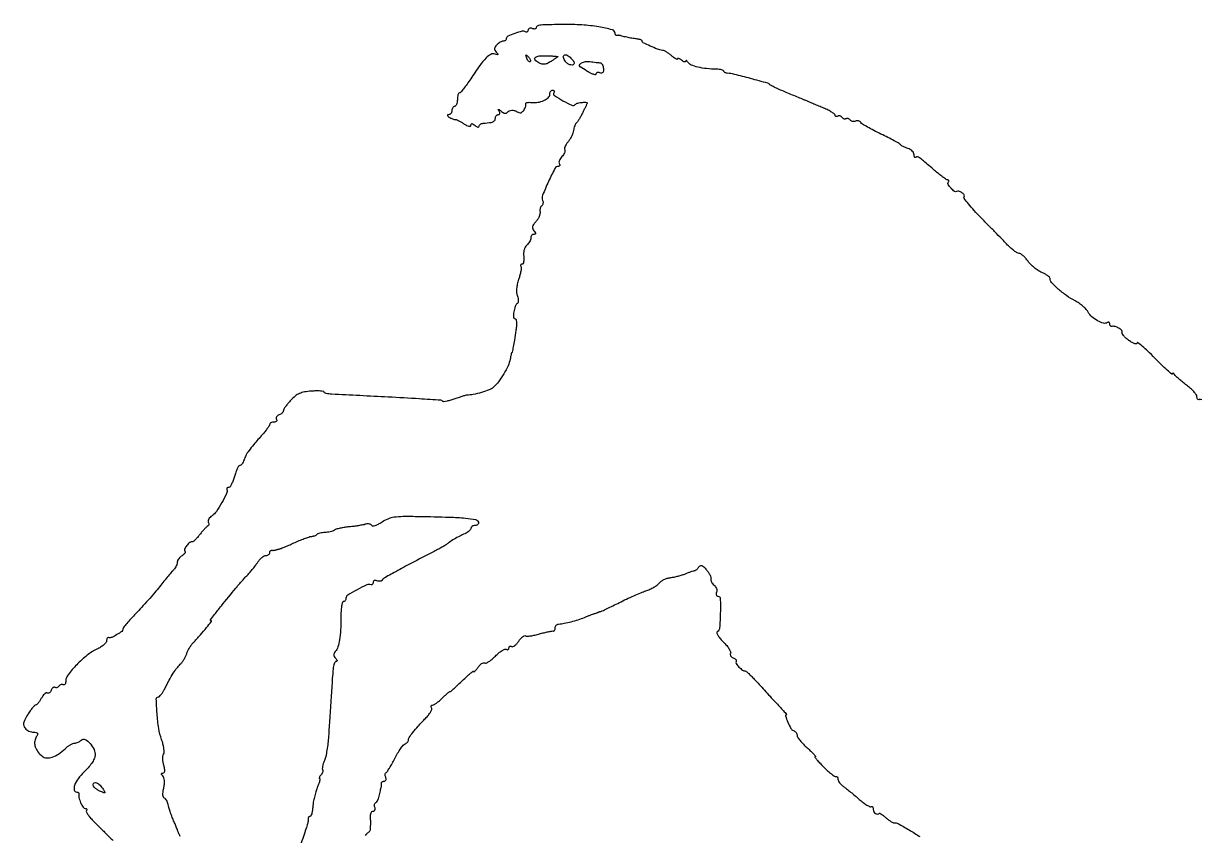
# Model space of a CAD drawing. Extents: x 0 to 866, y 1 to 629.
# Drawn here: x 0.4 to 433.3, y 299.1 to 597.5 of the extents above; entities that cross this region are included whole.
import ezdxf

# ---------------------------------------------------------------- set-up
doc = ezdxf.new("R2010")
doc.units = 0

msp = doc.modelspace()

# ---------------------------------------------------------------- linework, layer by layer
for points in [[(433.802553, 459.134773, 0.208053), (432.831122, 459.25, -0.173387), (432.515324, 459.266174, -0.136503), (432.244142, 459.479198, -0.09891), (432.061319, 459.871163, -0.059884), (432, 460.381311, 0.155867), (431.774603, 461.086786, 0.027682), (430.898438, 462.184011, 0.027603), (429.685792, 463.399114, 0.021791), (428.25, 464.578448, -0.007793), (426.760395, 465.733713, -0.009138), (425.385748, 466.876404, -0.008228), (424.260601, 467.879768, -0.054265), (423.765313, 468.447137, 0.03462), (423.480757, 468.800132, 0.128872), (423.241942, 468.952128, 0.325452), (423.08605, 468.900672, 0.15212), (423.015313, 468.687767, -0.633203), (422.79139, 468.586964, -0.006416), (421.095123, 470.071079, -0.010686), (418.995089, 472.039237, -0.005835), (416.5, 474.537498, 0.008236), (414.005215, 477.011575, 0.015758), (411.909375, 478.899462, 0.014138), (410.301741, 480.182191, 0.618616), (410, 480.031638, -0.373575), (409.755499, 479.750062, -0.11407), (409.146171, 479.802868, -0.054054), (408.186179, 480.233427, -0.022295), (406.988242, 481.008372, -0.0245), (405.870936, 481.889507, -0.038047), (405.00983, 482.763476, -0.043831), (404.476428, 483.519674, -0.276837), (404.482498, 483.971682, 0.347074), (404.403808, 484.65559, 0.06461), (403.333184, 485.48491, 0.057953), (401.920339, 486.106131, 0.127452), (400.75, 486.158759, -0.14594), (400.464575, 486.181996, -0.126958), (400.220312, 486.357722, -0.103054), (400.056138, 486.6661, -0.071077), (400, 487.059017, 0.098096), (399.928723, 487.418823, 0.175476), (399.728262, 487.639005, 0.170045), (399.428006, 487.683759, 0.091421), (399.074936, 487.546313, -0.210921), (397.655205, 487.349389, -0.056431), (395.497342, 488.238071, -0.054611), (393.392288, 489.717256, -0.08968), (392.043445, 491.418823, 0.066738), (391.337298, 492.398234, 0.026556), (390.133861, 493.541451, 0.025707), (388.686812, 494.653514, 0.029386), (387.194539, 495.558366, -0.03302), (384.079985, 497.477967, -0.027163), (381.025069, 499.911552, -0.022914), (378.56224, 502.313121, -0.190291), (378, 503.736943, 0.194825), (377.807895, 504.211248, 0.0392), (377.111128, 504.825795, 0.036071), (376.132712, 505.456119, 0.026881), (374.974054, 506.010747, -0.045704), (373.666796, 506.698052, -0.026843), (372.237098, 507.738408, -0.026682), (370.9083, 508.942212, -0.040668), (369.90596, 510.132068, 0.027), (369.03126, 511.229885, 0.032434), (368.092029, 512.157545, 0.034231), (367.218815, 512.815761, 0.145383), (366.598572, 513, -0.135392), (365.933334, 513.1835, -0.024107), (364.848226, 513.904554, -0.024514), (363.626109, 514.900383, -0.019947), (362.416667, 516.079333, 0.003328), (360.852282, 517.709099, 0.000896), (358.348454, 520.273841, 0.000908), (355.494589, 523.17611, 0.00094), (352.663176, 526.03434, -0.010387), (350.084458, 528.737773, -0.016512), (348.005361, 531.166471, -0.01058), (346.432394, 533.219291, -0.305569), (346.407432, 533.850222, 0.310019), (346.375123, 534.527436, 0.081806), (345.545154, 535.314117, 0.074852), (344.44625, 535.839474, 0.224143), (343.643197, 535.722644, -0.32323), (342.88298, 535.752911, -0.042381), (341.628382, 536.921141, -0.041987), (340.576095, 538.298501, -0.288107), (340.570027, 539.113307, 0.069714), (340.72002, 539.454325, 0.139526), (340.719408, 539.74635, 0.183896), (340.572151, 539.942864, 0.134632), (340.309017, 540.023203, -0.142142), (339.81838, 540.180943, -0.008947), (338.562649, 541.061122, -0.012604), (337.091193, 542.190099, -0.008997), (335.5, 543.523965, 0.001657), (331.451741, 547.019985, 0.026441), (330.01568, 548.125672, 0.105138), (329.210192, 548.460325, 0.247278), (328.606556, 548.273222, -0.221866), (328.378594, 548.190335, -0.237946), (328.178176, 548.314631, -0.101193), (328.041679, 548.692347, -0.036284), (328, 549.265946, 0.123977), (327.832829, 549.929783, 0.070291), (327.339063, 550.601699, 0.063175), (326.610308, 551.179673, 0.060533), (325.75, 551.567394, -0.020528), (324.851983, 551.888644, -0.022728), (324.014062, 552.272979, -0.02286), (323.334884, 552.66294, -0.098525), (323, 552.983364, 0.111982), (322.561508, 553.381114, 0.004537), (320.675498, 554.422762, 0.007747), (318.396468, 555.609371, 0.005392), (315.788929, 556.881085, -0.008253), (313.171671, 558.176129, -0.011274), (310.861212, 559.433957, -0.008241), (308.98692, 560.551274, -0.116314), (308.437779, 561.100676, 0.110678), (308.089917, 561.456537, 0.081908), (307.584218, 561.678047, 0.076692), (307.001272, 561.73437, 0.077565), (306.430874, 561.611848, -0.072875), (305.863413, 561.484407, -0.07497), (305.288975, 561.527132, -0.081775), (304.795855, 561.728154, -0.11727), (304.462927, 562.059986, 0.087354), (304.168017, 562.39096, 0.094409), (303.785229, 562.590453, 0.100139), (303.374889, 562.628541, 0.112095), (303, 562.5, -0.11907), (302.622221, 562.376253, -0.100657), (302.203881, 562.427168, -0.092249), (301.808915, 562.645885, -0.082063), (301.5, 563, 0.088941), (301.185645, 563.350569, 0.094986), (300.775821, 563.560288, 0.099917), (300.334982, 563.597587, 0.110145), (299.930902, 563.457295, -0.070197), (299.57465, 563.30101, -0.14512), (299.273452, 563.305524, -0.189779), (299.074888, 563.46554, -0.130074), (299, 563.748535, 0.23714), (298.784117, 564.17812, 0.021039), (297.751563, 564.880548, 0.023918), (296.37831, 565.644135, 0.016246), (294.75, 566.385312, -0.000628), (292.976181, 567.126758, -0.000584), (291.160938, 567.890691, -0.000582), (289.54869, 568.573625, -0.001977), (288.5, 569.024183, 0.003193), (287.388839, 569.498383, 0.0007), (285.471875, 570.29888, 0.000729), (283.252346, 571.218286, 0.0007), (281, 572.143756, -0.005789), (278.856607, 573.050066, -0.008154), (276.96875, 573.911143, -0.00517), (275.410468, 574.672689, -0.104154), (275, 574.99954, 0.153535), (274.148224, 575.551943, 0.001932), (267.84207, 577.27543, 0.004785), (261.920005, 578.808756, 0.042084), (259.25, 579.238722, -0.049558), (258.771725, 579.323078, -0.066227), (258.367188, 579.496924, -0.082795), (258.093803, 579.728763, -0.177384), (258, 579.984848, 0.299435), (257.832144, 580.240005, 0.040136), (257.192187, 580.456931, 0.035631), (256.303927, 580.614308, 0.022336), (255.25, 580.677046, -0.023864), (251.694895, 580.899567, -0.031724), (248.505739, 581.459015, -0.033797), (246.007444, 582.244572, -0.159694), (244.863454, 583.186696, 0.028311), (244.540882, 583.636861, 0.103638), (244.270771, 583.857936, 0.331221), (244.09962, 583.830257, 0.19056), (244.015313, 583.627555, -0.282972), (243.876054, 583.409849, -0.174542), (243.563873, 583.377077, -0.07963), (243.077403, 583.582717, -0.033478), (242.5, 584, 0.029225), (241.923608, 584.424056, 0.068547), (241.440625, 584.650832, 0.154009), (241.133145, 584.649751, 0.326309), (241, 584.467457, -0.455478), (240.833706, 584.32278, -0.086449), (240.398407, 584.462829, -0.043285), (239.738813, 584.88585, -0.0197), (238.952025, 585.543417, 0.02591), (238.062463, 586.268313, 0.024281), (237.083743, 586.914296, 0.025054), (236.159505, 587.40105, 0.072355), (235.467796, 587.607606, -0.053754), (233.601373, 588.090416, -0.017334), (230.960765, 589.191948, -0.00931), (228.36275, 590.442089, -0.283145), (228, 591.031307, 0.245805), (227.883547, 591.253875, 0.051611), (227.485938, 591.472932, 0.043095), (226.920335, 591.656791, 0.028925), (226.25, 591.772082, -0.014657), (224.70886, 591.992092, -0.007333), (222.773877, 592.355762, -0.006267), (220.942178, 592.751879, -0.036573), (220, 593.04191, 0.053202), (219.755226, 593.108451, 0.024504), (219.426562, 593.144795, 0.02394), (219.0738, 593.149473, 0.030507), (218.75, 593.118421, -0.121212), (218.464215, 593.142669, -0.119239), (218.220313, 593.296691, -0.107935), (218.056914, 593.560148, -0.085233), (218, 593.891592, 0.341085), (217.009093, 595.17518, 0.021683), (212.054937, 596.244559, 0.026183), (205.819525, 596.976685, 0.020434), (199, 597.138083, 0.001426), (192.500899, 597.007747, 0.023367), (190.330202, 596.856355, 0.093445), (189.348715, 596.549834, 0.277227), (189, 595.969236, -0.198704), (188.877202, 595.672439, -0.143244), (188.559375, 595.498128, -0.094223), (188.074555, 595.483963, -0.051978), (187.5, 595.638374, 0.069008), (186.926317, 595.771857, 0.116977), (186.440625, 595.70238, 0.152575), (186.120613, 595.444764, 0.148627), (186, 595.047972, -0.081595), (185.933544, 594.643456, -0.160068), (185.739993, 594.385174, -0.183023), (185.451917, 594.312164, -0.110382), (185.114869, 594.429007, 0.197366), (183.788853, 594.648241, 0.028853), (181.115299, 593.869125, 0.026865), (178.569008, 592.807634, 0.288125), (178, 591.902175, -0.118012), (177.917635, 591.558064, -0.100606), (177.685268, 591.265014, -0.092585), (177.337767, 591.068255, -0.082829), (176.928571, 591, 0.092487), (176.422116, 590.905511, 0.035435), (175.771116, 590.599241, 0.03359), (175.09398, 590.157795, 0.035143), (174.492857, 589.635714, 0.044707), (173.877411, 588.899134, 0.135656), (173.663452, 588.288501, 0.147796), (173.801741, 587.687363, 0.056679), (174.314286, 586.988536, -0.012456), (174.908384, 586.312725, -0.325833), (174.923519, 586.084653, -0.334803), (174.712667, 586.005061, -0.01279), (173.864757, 586.2774, 0.210416), (172.341668, 586.157713, 0.075479), (170.561804, 584.821782, 0.039694), (168.262858, 582.075173, 0.00948), (164.90497, 577.152194, -0.009717), (163.556951, 575.17789, -0.014566), (162.297825, 573.513457, -0.009402), (161.199705, 572.197955, -0.217437), (160.766025, 572, 0.267573), (160.471097, 571.83, 0.056981), (160.22502, 571.265625, 0.04535), (160.055641, 570.457841, 0.029021), (160, 569.5, -0.038131), (159.926884, 568.542644, -0.057076), (159.70625, 567.734375, -0.074992), (159.382936, 567.182831, -0.226478), (159, 567, 0.148195), (158.618646, 566.884432, 0.098894), (158.29375, 566.559375, 0.082425), (158.074694, 566.073457, 0.064853), (158, 565.5, -0.081566), (157.905534, 564.924778, -0.090078), (157.632812, 564.431692, -0.098016), (157.226849, 564.096294, -0.118239), (156.75, 563.969591, 0.136633), (156.423575, 563.870079, 0.37514), (156.360967, 563.656795, 0.125259), (156.626023, 563.330018, 0.028125), (157.228824, 562.931752, 0.019071), (157.914078, 562.566699, 0.028218), (158.542383, 562.304807, 0.027241), (159.054711, 562.155244, 0.247287), (159.272803, 562.212161, -0.293817), (159.5098, 562.252496, -0.013485), (160.290275, 561.894613, -0.018812), (161.234029, 561.385727, -0.011974), (162.293979, 560.726947, 0.022491), (163.424836, 560.056642, 0.065646), (164.272461, 559.738573, 0.153808), (164.782981, 559.778136, 0.306116), (165, 560.099392, -0.107865), (165.095651, 560.537617, -0.311299), (165.34906, 560.68863, -0.134274), (165.789161, 560.536351, -0.023169), (166.5, 560, 0.036289), (167.076421, 559.588332, 0.089545), (167.559375, 559.401557, 0.195503), (167.866005, 559.462352, 0.252396), (168, 559.710889, -0.147245), (168.113666, 560.088498, -0.086114), (168.440625, 560.434865, -0.072842), (168.926445, 560.69837, -0.060298), (169.5, 560.833333), (170.182845, 560.909205), (171, 561), (171.817155, 561.090795), (172.5, 561.166667, 0.084604), (173.072927, 561.331082, 0.084482), (173.559375, 561.676042, 0.088863), (173.885842, 562.145004, 0.108137), (174, 562.666667, -0.077919), (174.079862, 563.17602, -0.09029), (174.311086, 563.608333, -0.100781), (174.655133, 563.897345, -0.125096), (175.059017, 564, 0.146934), (175.399421, 564.102241, 0.188594), (175.586349, 564.367188, 0.132816), (175.577268, 564.7713, 0.063696), (175.367059, 565.25, -0.021096), (175.053752, 565.825132, -0.574008), (175.131341, 565.942134, -0.150273), (175.40995, 565.838773, -0.006829), (176.219014, 565.201442, 0.045331), (176.912256, 564.736997, 0.086838), (177.544634, 564.522905, 0.125144), (178.05674, 564.572114, 0.16971), (178.414943, 564.862375, -0.159779), (179.088494, 565.430095, -0.104202), (180.098148, 565.609454, -0.080123), (181.333935, 565.369547, -0.051842), (182.645215, 564.727623, 0.284255), (183.474619, 564.723529, 0.09361), (184.418625, 565.577973, 0.07882), (185.111964, 566.874206, 0.129448), (185.206337, 568.107264, -0.342098), (185.318724, 568.324112, -0.064092), (185.774778, 568.467885, -0.045271), (186.460981, 568.527669, -0.025391), (187.297579, 568.482158, 0.064167), (189.638507, 568.536106, 0.067067), (191.852181, 569.184979, 0.080449), (193.456473, 570.235185, 0.210694), (194, 571.467776, -0.067352), (194.079254, 572.053463, -0.08414), (194.311086, 572.549909, -0.099583), (194.65517, 572.881901, -0.143218), (195.059017, 573, -0.103347), (195.416461, 572.92532, -0.179064), (195.632361, 572.717513, -0.16575), (195.670482, 572.405591, -0.086885), (195.523697, 572.038343, 0.402585), (195.749927, 570.9867, 0.023181), (198.840141, 569.104439, 0.022931), (202.139895, 567.490567, 0.30781), (203.39655, 567.729883, -0.140783), (204.32383, 568.243308, -0.036138), (206.03411, 568.508265, -0.04341), (207.521762, 568.500364, -0.535504), (207.746235, 568.084968, 0.007291), (207.554662, 567.710874, 0.000696), (207.101788, 566.790584, 0.000888), (206.565301, 565.691612, 0.0007), (205.988267, 564.5, -0.011939), (205.379427, 563.311566, -0.014203), (204.747055, 562.221623, -0.013032), (204.167638, 561.337611, -0.083799), (203.795608, 560.95659, 0.112882), (203.485465, 560.600008, 0.029964), (203.16831, 559.910537, 0.028814), (202.892971, 559.061554, 0.026146), (202.70644, 558.158642, -0.048082), (202.451699, 557.150628, -0.026642), (201.96073, 555.979249, -0.026335), (201.331595, 554.835315, -0.038172), (200.651013, 553.905381, 0.034813), (200.035548, 553.076153, 0.045377), (199.600804, 552.237425, 0.052662), (199.388919, 551.50688, 0.184718), (199.479018, 551.033949, -0.175405), (199.572717, 550.586216, -0.064809), (199.39789, 549.955544, -0.054153), (199.007599, 549.254599, -0.042311), (198.445433, 548.588291, 0.048898), (197.889823, 547.911909, 0.059362), (197.517478, 547.181392, 0.070204), (197.3723, 546.508891, 0.157793), (197.495259, 546.007671, -0.070533), (197.664118, 545.622056, -0.145617), (197.658479, 545.296003, -0.189634), (197.484146, 545.080998, -0.129382), (197.176367, 545, 0.278888), (195.910502, 544.234383, 0.011959), (193.505441, 539.367494, 0.01402), (191.376196, 534.428264, 0.188534), (191.364036, 532.49372, -0.062108), (191.509052, 531.907113, -0.069864), (191.496739, 531.326567, -0.079938), (191.335496, 530.840397, -0.135175), (191.045393, 530.528054, 0.128487), (190.731282, 530.198658, 0.059621), (190.506597, 529.647312, 0.053363), (190.397428, 528.976157, 0.05013), (190.429049, 528.282457, -0.094293), (190.395383, 527.487065, -0.043681), (190.071053, 526.500576, -0.041185), (189.536547, 525.491853, -0.045139), (188.857989, 524.617195, 0.032956), (188.031569, 523.603835, 0.101165), (187.67497, 522.797973, 0.139385), (187.72005, 522.0721, 0.088659), (188.140451, 521.330766, -0.023714), (188.626449, 520.685199, -0.154056), (188.742189, 520.30041, -0.315858), (188.580991, 520.07718, -0.083569), (188.122445, 520, 0.121959), (187.69435, 519.894004, 0.100752), (187.329718, 519.595343, 0.091319), (187.084765, 519.148631, 0.080031), (187, 518.622445, -0.085235), (186.894234, 518.006515, -0.043712), (186.568425, 517.291371, -0.041761), (186.092968, 516.593901, -0.049107), (185.530809, 516.025569, 0.09729), (184.968153, 515.335592, 0.05564), (184.569079, 514.33344, 0.050375), (184.368885, 513.146831, 0.045627), (184.399636, 511.903124, -0.029975), (184.461981, 510.790575, -0.049162), (184.365808, 509.852793, -0.066141), (184.142149, 509.205173, -0.283816), (183.80981, 509, 0.099012), (183.494933, 508.93703, 0.176143), (183.302686, 508.760264, 0.169296), (183.264493, 508.495399, 0.090589), (183.386358, 508.183876, -0.163353), (183.51046, 507.653207, -0.020326), (183.34906, 506.462797, -0.022228), (183.02729, 505.02291, -0.016707), (182.551088, 503.470931, 0.026816), (182.038797, 501.672514, 0.036365), (181.784523, 500.003507, 0.041435), (181.790909, 498.529621, 0.069151), (182.067502, 497.322457, -0.038116), (182.333313, 496.422277, -0.051544), (182.424655, 495.579293, -0.062575), (182.343871, 494.909598, -0.195481), (182.081192, 494.550179, 0.17361), (181.278032, 493.543523, 0.044477), (180.773574, 491.488693, 0.047223), (180.662, 489.549249, 0.403444), (181.231905, 489, -0.33767), (181.577004, 488.736947, -0.04835), (181.738782, 487.803338, -0.037066), (181.739941, 486.447347, -0.018793), (181.551056, 484.75, -0.002476), (180.995954, 481.158861, -0.006617), (180.553762, 478.606528, -0.00241), (180.17583, 476.637164, -0.35835), (180.009023, 476.5, 0.340073), (179.935019, 476.443084, 0.003767), (179.767233, 475.791547, 0.00968), (179.588895, 475.012898, 0.005923), (179.407279, 474.088244, -0.061916), (178.643328, 471.668194, -0.027006), (177.074761, 468.680468, -0.027066), (175.158896, 465.828756, -0.051772), (173.282286, 463.810868, -0.086623), (171.727125, 462.867218, -0.021083), (168.876919, 461.889612, -0.022452), (165.851273, 461.138386, -0.05185), (163.52213, 460.916779, 0.074896), (163.185162, 460.86903, 0.003122), (162.020504, 460.513197, 0.005342), (160.643403, 460.066834, 0.003764), (159.104328, 459.536809, -0.013244), (157.567421, 459.039917, -0.019746), (156.197588, 458.694913, -0.015359), (155.078941, 458.495368, -0.2371), (154.71865, 458.614683, 0.181043), (153.872937, 458.999674, 0.001317), (146.014742, 459.521839, 0.003073), (134.549079, 460.182659, 0.00059), (113.75, 461.228598, -0.022745), (112.69616, 461.328534, -0.035799), (111.807812, 461.519363, -0.04015), (111.168214, 461.762614, -0.289481), (111, 462.028809, 0.372858), (110.785697, 462.276236, 0.017887), (109.61143, 462.402912, 0.021964), (108.085376, 462.445302, 0.013161), (106.272953, 462.368279, 0.027286), (103.787481, 462.060125, 0.059015), (101.947706, 461.499462, 0.06399), (100.383243, 460.558475, 0.03749), (98.772953, 459.075521, 0.01472), (97.711063, 457.87005, 0.019094), (96.814555, 456.701786, 0.017053), (96.148856, 455.69068, 0.137901), (96, 455.161223, -0.136934), (95.88655, 454.754737, -0.061643), (95.540757, 454.316003, -0.054394), (95.03464, 453.913787, -0.049144), (94.436618, 453.614052, 0.069381), (93.885502, 453.309425, 0.099723), (93.515309, 452.894529, 0.123594), (93.382065, 452.437686, 0.148943), (93.495635, 452.007063, -0.137823), (93.605446, 451.624686, -0.191), (93.477243, 451.295825, -0.139718), (93.110255, 451.073848, -0.066686), (92.559017, 451, 0.047876), (91.962361, 450.942737, 0.067872), (91.457961, 450.771715, 0.088047), (91.118038, 450.519645, 0.191564), (91, 450.222861, -0.142698), (90.867558, 449.768249, -0.012571), (90.192188, 448.764146, -0.015655), (89.3033, 447.591359, -0.011549), (88.25, 446.348323, 0.004715), (85.110405, 442.744218, 0.01969), (83.328273, 440.484671, 0.032539), (82.237426, 438.757775, 0.047787), (81.533928, 437.106897, -0.036139), (81.212214, 436.300442, -0.046626), (80.799024, 435.618901, -0.054307), (80.361229, 435.145843, -0.18083), (79.971156, 435, 0.254871), (79.562494, 434.777216, 0.028684), (79.023326, 433.825, 0.029178), (78.477613, 432.532546, 0.01954), (78, 431, -0.021017), (77.517454, 429.467572, -0.03107), (76.956879, 428.175, -0.031649), (76.397768, 427.230743, -0.248142), (75.961456, 427, 0.079999), (75.610016, 426.943408, 0.116778), (75.344067, 426.779688, 0.136409), (75.205751, 426.535476, 0.129973), (75.209837, 426.25, -0.179602), (75.081778, 424.703335, -0.018392), (73.37465, 421.382233, -0.022563), (71.382932, 418.181992, -0.089731), (69.761229, 416.545311, 0.046185), (69.049506, 415.941789, 0.063823), (68.544784, 415.274682, 0.081154), (68.310499, 414.648978, 0.189702), (68.397822, 414.165327, -0.071137), (68.574695, 413.760086, -0.097594), (68.604399, 413.36443, -0.118026), (68.484691, 413.041116, -0.144123), (68.237951, 412.83541, 0.091041), (67.820021, 412.555425, 0.01146), (67.054636, 411.775572, 0.013158), (66.1834, 410.795751, 0.010575), (65.297253, 409.698452, -0.013941), (64.423644, 408.631455, -0.020288), (63.590766, 407.745492, -0.016441), (62.869098, 407.082797, -0.216824), (62.529818, 406.984167, 0.210412), (61.602099, 406.726769, 0.053223), (60.476621, 405.58687, 0.055276), (59.662811, 404.29528, 0.319557), (59.789289, 403.544045, -0.221651), (59.913742, 403.202198, -0.118932), (59.767846, 402.767557, -0.07913), (59.35829, 402.299215, -0.046063), (58.74167, 401.875307, 0.054749), (58.075502, 401.400133, 0.051229), (57.511615, 400.781888, 0.05501), (57.126852, 400.120918, 0.104695), (57, 399.521738, -0.072661), (56.908902, 398.898174, -0.037438), (56.62675, 398.159734, -0.036233), (56.215682, 397.428705, -0.045312), (55.72936, 396.821429, 0.015672), (55.010031, 396.024822, 0.002514), (53.663034, 394.41942, 0.002778), (52.096057, 392.511178, 0.002434), (50.47936, 390.5, -0.008411), (48.613467, 388.234805, -0.004714), (46.273625, 385.541516, -0.004703), (43.857687, 382.864192, -0.00764), (41.75, 380.641332, 0.008205), (39.930048, 378.71758, 0.011952), (38.395312, 376.958404, 0.007554), (37.180729, 375.451372, 0.167348), (37, 374.926515, -0.233972), (36.579057, 374.076203, -0.02815), (34.794819, 372.868179, -0.029924), (32.868716, 371.867771, -0.175584), (31.75, 371.787548, 0.194119), (31.465007, 371.756812, 0.128513), (31.220313, 371.530438, 0.089217), (31.054992, 371.129029, 0.05323), (31, 370.613941, -0.175511), (30.765943, 369.967692, -0.04127), (29.946478, 369.135109, -0.037603), (28.786545, 368.279259, -0.029368), (27.413542, 367.525997, 0.057766), (23.843143, 365.295141, 0.031049), (19.98919, 361.804639, 0.027507), (16.803704, 358.156264, 0.167225), (16, 355.820401, -0.04727), (15.933442, 355.117959, -0.10292), (15.726548, 354.620384, -0.180462), (15.421057, 354.4048, -0.205583), (15.069098, 354.457295, 0.110145), (14.665018, 354.597587, 0.099917), (14.224179, 354.560288, 0.094986), (13.814355, 354.350569, 0.088941), (13.5, 354, -0.07851), (13.193884, 353.644053, -0.090585), (12.806602, 353.420689, -0.10078), (12.399879, 353.362714, -0.124203), (12.035686, 353.477945, 0.181806), (11.674041, 353.548957, 0.117611), (11.276661, 353.380977, 0.086703), (10.901543, 352.98925, 0.056149), (10.611848, 352.430874, -0.058373), (10.319824, 351.874062, -0.089132), (9.938154, 351.48626, -0.119192), (9.530932, 351.324409, -0.175421), (9.157777, 351.402488, 0.253227), (8.734091, 351.426897, 0.072317), (8.165321, 351.051924, 0.053882), (7.549599, 350.372004, 0.034222), (6.981734, 349.465871, -0.022003), (6.421576, 348.521554, -0.029695), (5.829547, 347.724349, -0.029985), (5.281917, 347.145968, -0.190441), (4.91258, 347, 0.205236), (4.5121, 346.828385, 0.017016), (3.742731, 345.963581, 0.020538), (2.872429, 344.823412, 0.014331), (1.982549, 343.471764, 0.01773), (0.907426, 341.585801, 0.073417), (0.476052, 340.350994, 0.122614), (0.528629, 339.387024, 0.098877), (1.023434, 338.471764, 0.065457), (1.631457, 337.90834, 0.044429), (2.447954, 337.432331, 0.044428), (3.335718, 337.108049, 0.065449), (4.157628, 337, -0.039389), (5.141316, 336.922386, -0.259256), (5.516247, 336.628495, -0.200847), (5.517438, 336.091165, -0.024303), (5, 335, 0.106867), (4.525689, 333.340986, 0.098424), (4.757003, 331.580873, 0.083664), (5.707686, 329.814833, 0.05438), (7.323767, 328.14626, 0.165043), (8.888513, 327.547282, 0.08929), (10.953156, 327.83751, 0.068005), (13.3082, 328.985495, 0.042521), (15.708187, 330.903969, -0.027483), (16.652145, 331.706172, -0.02903), (17.661876, 332.384291, -0.030304), (18.594408, 332.861233, -0.10341), (19.258187, 333, 0.066046), (19.850952, 333.078643, 0.0391), (20.524083, 333.318241, 0.03845), (21.170112, 333.66864, 0.052938), (21.683372, 334.083372, -0.323258), (23.077205, 334.308433, -0.09585), (24.890255, 332.911918, -0.076245), (26.371986, 330.606027, -0.126042), (26.757216, 328.33719, -0.098141), (26.431681, 327.197517, -0.029332), (25.509612, 325.632897, -0.028175), (24.243496, 323.958791, -0.027118), (22.781836, 322.414994, 0.042695), (20.562839, 319.920218, 0.070795), (19.214278, 317.453266, 0.143086), (19.086104, 315.739959, 0.354082), (20, 315, -0.076328), (20.367213, 314.943614, -0.112284), (20.648051, 314.779688, -0.134577), (20.798242, 314.535414, -0.136332), (20.801875, 314.25, 0.129562), (20.801126, 312.954967, 0.039949), (21.451858, 311.097473, 0.037112), (22.342995, 309.430828, 0.256832), (23.126405, 309, -0.092064), (23.465887, 308.936958, -0.170613), (23.676817, 308.757414, -0.174958), (23.725975, 308.489133, -0.097403), (23.607647, 308.174176, 0.262909), (23.587966, 307.674816, 0.029552), (24.187589, 306.660463, 0.029736), (25.10906, 305.454396, 0.01971), (26.29863, 304.180777, -0.000423), (27.597609, 302.893332, -0.000466), (28.853348, 301.644305, -0.000433), (29.924441, 300.575096, -0.002373), (30.5, 299.994065, 0.018086), (33.457826, 297.190061, 0.01527)], [(58.033164, 298.73568, -0.013358), (57.750124, 299.265621, -0.01276), (57.533218, 299.728376, -0.065547), (57.454555, 300, 0.056036), (57.363318, 300.338956, 0.002277), (56.893086, 301.518154, 0.003958), (56.317727, 302.910268, 0.002792), (55.649995, 304.466055, -0.010503), (54.96611, 306.129806, -0.009983), (54.340436, 307.849042, -0.009979), (53.84819, 309.390485, -0.03444), (53.619162, 310.413252, 0.044985), (53.426265, 311.196912, 0.048185), (53.099256, 311.914559, 0.053522), (52.695556, 312.467319, 0.128528), (52.273837, 312.742054, -0.222525), (51.886225, 313.110214, -0.074612), (51.708118, 313.89102, -0.050727), (51.737565, 315.021422, -0.023608), (51.992691, 316.467594, 0.028437), (52.238635, 317.944922, 0.044727), (52.262688, 319.230208, 0.054767), (52.076472, 320.252912, 0.124605), (51.677263, 320.922737, -0.02615), (51.214813, 321.436266, -0.184532), (51.112284, 321.75, -0.327237), (51.26657, 321.940168, -0.06426), (51.730194, 322, 0.218561), (52.164417, 322.199331, 0.151892), (52.382128, 322.702156, 0.074179), (52.34635, 323.57518, 0.022568), (52.038409, 324.866077, -0.032014), (51.779028, 326.052183, -0.033318), (51.677706, 327.245922, -0.035347), (51.732278, 328.282448, -0.107995), (51.964755, 328.942973, 0.144958), (52.16248, 329.669647, 0.028962), (52.053693, 331.023963, 0.02841), (51.734647, 332.640432, 0.023161), (51.21668, 334.326896, -0.046778), (50.177835, 338.3816, -0.020821), (49.540492, 343.866186, -0.01185), (49.271861, 349.19678, -0.422042), (50.053953, 350, 0.197484), (50.446281, 350.161246, 0.029667), (51.026745, 350.807813, 0.029536), (51.65234, 351.696815, 0.021594), (52.242794, 352.75, -0.007732), (54.02575, 356.14768, -0.016707), (55.52339, 358.691298, -0.021573), (56.854354, 360.600974, -0.041134), (58.106953, 361.989315, 0.04311), (58.776437, 362.737258, 0.024314), (59.459758, 363.746173, 0.024115), (60.054649, 364.839065, 0.036104), (60.455673, 365.84872, -0.034692), (60.859397, 366.873588, -0.021658), (61.46461, 368.013937, -0.021704), (62.162218, 369.091278, -0.036469), (62.84872, 369.921467, 0.008721), (65.495356, 372.782974, 0.012135), (67.755947, 375.441392, 0.006916), (69.534494, 377.702073, 0.62124), (69.387252, 378, -0.608913), (69.240671, 378.283699, -0.008648), (70.677295, 380.236409, -0.007498), (73.198863, 383.441627, -0.001061), (78.498486, 389.945826, -0.006332), (79.428606, 391.053502, -0.003614), (80.578727, 392.369128, -0.003608), (81.755387, 393.676516, -0.005972), (82.76952, 394.760801, 0.013139), (83.754722, 395.84489, 0.008471), (84.841044, 397.1493, 0.008515), (85.860773, 398.461973, 0.015848), (86.63453, 399.564974, -0.036495), (87.347295, 400.496759, -0.039977), (88.168186, 401.284711, -0.043639), (88.972373, 401.832285, -0.128341), (89.61501, 402, 0.070509), (90.144318, 402.075015, 0.086159), (90.593159, 402.29375, 0.100208), (90.893241, 402.618661, 0.137339), (91, 403, -0.075146), (91.056406, 403.373191, -0.101574), (91.220313, 403.671464, -0.119953), (91.464378, 403.848335, -0.137085), (91.75, 403.881579, 0.037629), (92.091571, 403.85372, 0.022329), (92.5, 403.869449, 0.02227), (92.908286, 403.921861, 0.035422), (93.25, 404.006579, -0.007292), (93.591485, 404.111933, -0.00437), (94, 404.227605, -0.004374), (94.408625, 404.335627, -0.007592), (94.75, 404.417182, 0.042599), (95.243238, 404.572179, 0.002441), (96.712341, 405.183801, 0.003711), (98.454298, 405.934297, 0.002716), (100.377118, 406.792182, -0.00854), (102.332937, 407.637614, -0.010696), (104.175909, 408.351454, -0.009034), (105.736505, 408.886135, -0.078162), (106.460452, 409, 0.053125), (106.977264, 409.055066, 0.038481), (107.532589, 409.220312, 0.039113), (108.041588, 409.462639, 0.065852), (108.416446, 409.75, -0.098435), (108.851897, 410.041122, -0.032666), (109.5825, 410.289544, -0.031058), (110.448574, 410.465426, -0.030703), (111.333112, 410.533555, 0.031487), (112.259423, 410.606363, 0.024562), (113.250932, 410.797572, 0.02514), (114.159806, 411.068684, 0.053805), (114.818995, 411.385214, -0.068459), (115.587385, 411.726945, -0.015648), (116.968627, 412.080326, -0.015901), (118.600429, 412.38972, -0.01489), (120.284683, 412.602727, 0.007975), (121.996944, 412.79526, 0.00783), (123.712705, 413.043321, 0.007743), (125.209865, 413.307611, 0.029288), (126.13153, 413.541746, -0.059686), (126.827277, 413.674183, -0.065523), (127.512221, 413.631671, -0.07436), (128.083229, 413.428853, -0.13264), (128.4443, 413.090125, 0.267985), (128.91167, 412.838696, 0.068849), (129.790638, 412.987396, 0.048196), (130.955115, 413.481634, 0.024637), (132.312568, 414.308243, -0.050562), (134.513741, 415.497048, -0.062113), (136.763032, 416.119776, -0.035018), (139.963214, 416.363514, -0.006072), (146.034111, 416.326276, -0.003068), (157.034825, 416.057663, -0.016194), (163.05709, 415.678165, -0.023045), (166.712842, 415.157772, -0.271966), (167.750845, 414.25, -0.126213), (167.784224, 413.774233, -0.143532), (167.579415, 413.367188, -0.123881), (167.156685, 413.094438, -0.081805), (166.583333, 413, 0.062871), (165.977944, 412.923575, 0.080991), (165.465104, 412.698979, 0.098214), (165.121917, 412.366061, 0.152359), (165, 411.975249, -0.163052), (164.845542, 411.514193, -0.049598), (164.339063, 410.965741, -0.043797), (163.611135, 410.42545, -0.035732), (162.75, 409.977637, 0.018882), (160.904081, 409.09535, 0.012245), (158.836752, 407.944088, 0.011112), (156.975012, 406.79025, 0.052367), (156, 405.999074, -0.065373), (155.623086, 405.7091, -0.003593), (154.325, 404.969282, -0.005521), (152.760195, 404.114854, -0.004004), (151, 403.196826, 0.002406), (143.172882, 399.146366, 0.005557), (137.341066, 396.009723, 0.002464), (132.790054, 393.467016, 0.158982), (132.185392, 392.806177, -0.186052), (131.957701, 392.582195, -0.082121), (131.541554, 392.477966, -0.064818), (131.007897, 392.503556, -0.047294), (130.435392, 392.663166, 0.068382), (129.886387, 392.791628, 0.116261), (129.421647, 392.726999, 0.152523), (129.115516, 392.48328, 0.150038), (129, 392.106989, -0.068392), (128.944151, 391.700591, -0.108608), (128.779687, 391.39189, -0.13989), (128.535143, 391.229234, -0.151902), (128.25, 391.227105, 0.181616), (126.650583, 391.122535, 0.017551), (123.103617, 389.366512, 0.01551), (119.662975, 387.36986, 0.253565), (119.025798, 386.25, -0.072865), (118.945718, 385.772347, -0.086082), (118.733074, 385.367188, -0.098245), (118.423927, 385.096115, -0.131757), (118.065516, 385, 0.343393), (117.699639, 384.715129, 0.022403), (117.410768, 383.310938, 0.025026), (117.209375, 381.454315, 0.015277), (117.148839, 379.25, -0.012833), (117.042902, 374.556746, -0.028053), (116.668459, 370.980567, -0.03673), (116.037815, 368.33303, -0.096663), (115.106608, 366.628455, 0.062625), (114.690343, 365.975635, 0.123193), (114.570365, 365.375762, 0.122917), (114.746924, 364.78915, 0.062189), (115.223794, 364.176206, -0.038915), (115.610856, 363.723701, -0.110852), (115.774787, 363.345511, -0.247857), (115.701036, 363.105148, -0.199372), (115.44782, 363, 0.236307), (115.06665, 362.809199, 0.060169), (114.711401, 362.192187, 0.048276), (114.430822, 361.303245, 0.032579), (114.277964, 360.25, 0.002756), (114.018025, 356.718732, 0.000432), (113.550094, 349.755728, 0.000515), (113.055218, 342.177193, 0.000752), (112.63619, 335.5, -0.014338), (112.410163, 332.99099, -0.012981), (112.035226, 330.413948, -0.013126), (111.579028, 328.124529, -0.039925), (111.10638, 326.611312, 0.020274), (110.699, 325.466983, 0.028752), (110.438025, 324.41863, 0.028286), (110.327097, 323.569724, 0.218055), (110.463346, 323.203321, -0.205714), (110.581568, 322.907014, -0.070869), (110.502933, 322.442348, -0.056141), (110.257145, 321.893884, -0.039834), (109.868879, 321.342009, 0.023887), (109.481026, 320.826438, 0.053332), (109.250134, 320.394215, 0.112648), (109.204984, 320.113932, 0.395406), (109.326529, 320, -0.457785), (109.477304, 319.825354, -0.024259), (109.316184, 319.009378, -0.024501), (108.988597, 317.921342, -0.013586), (108.488897, 316.627669, 0.025592), (107.931084, 315.073562, 0.015374), (107.421989, 313.180333, 0.015378), (107.030585, 311.2612, 0.025803), (106.835537, 309.627669, -0.020552), (106.68432, 308.237403, -0.032446), (106.429281, 307.065628, -0.034349), (106.119311, 306.210756, -0.296856), (105.795613, 306, 0.097842), (105.50429, 305.942442, 0.119736), (105.280347, 305.779688, 0.122805), (105.159705, 305.535948, 0.106353), (105.158759, 305.25, -0.068573), (105.186672, 304.861186, -0.021524), (105.123445, 304.279687, -0.021054), (104.996038, 303.629315, -0.02184), (104.815604, 303, 0.000277), (104.489831, 302.024607, 0.000022), (103.629562, 299.44375, 0.00003), (102.603654, 296.364896, 0.000023), (101.482828, 293, -0.00818)], [(126.251765, 299.030901, -0.039338), (126.677132, 299.678604, -0.089612), (127.110664, 300.068394, 0.043733), (127.509949, 300.366291, 0.049185), (127.83431, 300.718608, 0.055498), (128.042687, 301.07026, 0.140181), (128.08541, 301.361803, -0.024841), (128.060492, 301.660002, -0.012977), (128.057605, 302.032842, -0.012875), (128.074473, 302.416323, -0.019208), (128.110691, 302.75, 0.035582), (128.142824, 303.175384, 0.007028), (128.135329, 303.940625, 0.007415), (128.100772, 304.83359, 0.006829), (128.039125, 305.75, -0.050365), (128.056195, 306.611118, -0.074232), (128.256607, 307.339063, -0.098953), (128.600126, 307.826283, -0.19217), (129.035423, 308, 0.13918), (129.439492, 308.114698, 0.152507), (129.705976, 308.421647, 0.121878), (129.78566, 308.886657, 0.073522), (129.663166, 309.435392, -0.061245), (129.520637, 310.007716, -0.081898), (129.542908, 310.541554, -0.101456), (129.721062, 310.954444, -0.158822), (130.027258, 311.185392, 0.157028), (130.410264, 311.472176, 0.040953), (130.80695, 312.141959, 0.037498), (131.155477, 313.019937, 0.030772), (131.396771, 314, -0.003621), (131.584952, 314.993907, -0.00454), (131.774453, 315.9125, -0.00367), (131.945942, 316.679877, -0.035192), (132.044111, 317, 0.052881), (132.109812, 317.244761, 0.024306), (132.145441, 317.573437, 0.02375), (132.149635, 317.9262, 0.030259), (132.118421, 318.25, -0.152475), (132.160411, 318.535527, -0.118838), (132.359964, 318.779688, -0.09539), (132.692606, 318.944008, -0.067256), (133.106989, 319, 0.150038), (133.48328, 319.115516, 0.152523), (133.726999, 319.421647, 0.116261), (133.791628, 319.886387, 0.068382), (133.663166, 320.435392, -0.047294), (133.503556, 321.007897, -0.064818), (133.477966, 321.541554, -0.082121), (133.582195, 321.957701, -0.186052), (133.806177, 322.185392, 0.141292), (134.181907, 322.506022, 0.007636), (135.030565, 323.834836, 0.011422), (135.991789, 325.474461, 0.008048), (137, 327.358731, -0.014916), (138.048764, 329.255698, -0.01897), (139.132812, 330.936572, -0.017214), (140.1251, 332.255047, -0.128679), (140.75, 332.715719, 0.056347), (141.228032, 332.971851, 0.057633), (141.632813, 333.326578, 0.063698), (141.908136, 333.721479, 0.120989), (142, 334.095558, -0.14866), (142.302293, 335.089817, -0.019467), (143.618035, 336.897259, -0.018235), (145.583227, 339.20857, -0.008245), (148.315857, 342.097548, 0.026901), (149.348727, 343.274491, 0.038446), (150.120999, 344.428774, 0.043235), (150.56849, 345.413906, 0.227176), (150.50684, 345.988933, -0.077004), (150.343446, 346.375536, -0.154508), (150.363257, 346.702999, -0.186127), (150.559373, 346.919926, -0.11746), (150.895528, 347, 0.133062), (151.436064, 347.146443, 0.022324), (152.345732, 347.734375, 0.02308), (153.377627, 348.542821, 0.018671), (154.409091, 349.5, -0.008685), (155.4008, 350.457844, -0.012589), (156.311676, 351.265625, -0.008223), (157.092281, 351.901872, -0.16842), (157.375338, 352, 0.179835), (157.674949, 352.111362, 0.003674), (158.902893, 353.186351, 0.008158), (160.323706, 354.49084, 0.005336), (161.920793, 356.038643, -0.008859), (163.486495, 357.534784, -0.017031), (164.801733, 358.667347, -0.016171), (165.801937, 359.419077, -0.607261), (166, 359.316136, 0.53723), (166.137348, 359.2252, 0.088885), (166.460724, 359.436351, 0.036069), (166.965247, 359.98565, 0.014955), (167.568422, 360.794224, -0.037396), (168.23608, 361.610184, -0.054508), (168.945379, 362.209273, -0.069697), (169.589066, 362.522824, -0.220391), (170.053469, 362.466955, 0.250113), (170.591011, 362.432826, 0.035979), (171.59087, 362.977353, 0.033772), (172.772581, 363.853771, 0.02278), (174, 365, -0.024491), (175.232374, 366.142995, -0.035904), (176.429229, 367.010225, -0.039367), (177.445996, 367.53514, -0.242453), (178.014953, 367.490758, 0.090392), (178.390966, 367.343496, 0.169115), (178.710643, 367.389221, 0.176301), (178.923971, 367.620684, 0.099232), (179, 368, -0.095352), (179.073358, 368.381172, -0.173366), (179.280845, 368.61604, -0.172289), (179.591285, 368.666989, -0.09403), (179.956068, 368.527152, 0.233572), (180.441113, 368.4811, 0.068399), (181.116953, 368.851054, 0.053001), (181.86245, 369.53633, 0.035395), (182.565452, 370.459548, -0.032046), (183.261954, 371.387039, -0.048806), (183.987947, 372.084114, -0.062044), (184.637607, 372.47674, -0.248233), (185.086311, 372.446657, 0.154047), (185.654905, 372.302753, 0.018679), (186.954228, 372.426777, 0.020763), (188.527108, 372.703316, 0.015716), (190.226927, 373.1319, -0.007829), (191.918283, 373.586837, -0.010509), (193.465097, 373.942631, -0.007877), (194.760303, 374.190804, -0.101569), (195.25, 374.176657, 0.186009), (195.535193, 374.215826, 0.123431), (195.779687, 374.44356, 0.08876), (195.944785, 374.83602, 0.055343), (196, 375.333333, -0.09111), (196.094832, 375.84944, -0.089343), (196.367188, 376.302101, -0.091782), (196.772879, 376.622115, -0.103152), (197.25, 376.758927, 0.029617), (199.294904, 377.032289, 0.014548), (201.857755, 377.608635, 0.014429), (204.477547, 378.359569, 0.021289), (206.723884, 379.181027, -0.002866), (207.841755, 379.637167, -0.003383), (208.904828, 380.055526, -0.002963), (209.806661, 380.397278, -0.0212), (210.25, 380.541206, 0.011508), (210.573729, 380.63941, 0.008556), (210.926562, 380.762104, 0.008658), (211.255568, 380.889367, 0.019314), (211.5, 381, -0.024133), (211.744525, 381.107849, -0.010983), (212.073438, 381.226115, -0.010846), (212.426271, 381.335845, -0.014647), (212.75, 381.41869, 0.053435), (213.258265, 381.591651, 0.00204), (215.068527, 382.441356, 0.00364), (217.202088, 383.472547, 0.002555), (219.589665, 384.663222, -0.007244), (222.189276, 385.929337, -0.006183), (224.964804, 387.190092, -0.006239), (227.517658, 388.27403, -0.017571), (229.336564, 388.946061, 0.027496), (230.828585, 389.531211, 0.025453), (232.287584, 390.290084, 0.026331), (233.515419, 391.100093, 0.073192), (234.246899, 391.826529, -0.080363), (234.937641, 392.493218, -0.039579), (235.994908, 393.11011, -0.037949), (237.221185, 393.590265, -0.045042), (238.437893, 393.846188, 0.020742), (239.748976, 394.056119, 0.012942), (241.265399, 394.405001, 0.012984), (242.74485, 394.827194, 0.02292), (243.937893, 395.262394, -0.007399), (244.976484, 395.678201, -0.008548), (245.978408, 396.042708, -0.00778), (246.835378, 396.323154, -0.04868), (247.286475, 396.416206, 0.109477), (247.642872, 396.535988, 0.041681), (248.070156, 396.844676, 0.038773), (248.49452, 397.269934, 0.038334), (248.849915, 397.757158, -0.141098), (249.333611, 398.196053, -0.207089), (249.899374, 398.223301, -0.101264), (250.622425, 397.767848, -0.022789), (251.63089, 396.709504, -0.028965), (252.372235, 395.749912, -0.035582), (252.943186, 394.772629, -0.038382), (253.289041, 393.908925, -0.157765), (253.284144, 393.352432, 0.13406), (253.256944, 392.860359, 0.061874), (253.469372, 392.249958, 0.054816), (253.869524, 391.62293, 0.050175), (254.407254, 391.076972, -0.070056), (254.929728, 390.502682, -0.065604), (255.287328, 389.79394, -0.069895), (255.432842, 389.063746, -0.106285), (255.33357, 388.426887, 0.066973), (255.204236, 387.881061, 0.114615), (255.264306, 387.419148, 0.152345), (255.500279, 387.11505, 0.153312), (255.866675, 387, -0.40601), (256.703942, 386.185926, -0.011919), (256.726894, 380.788155, -0.013718), (256.473515, 375.403191, -0.220704), (255.609181, 373.853952, 0.335888), (255.47181, 373.40227, 0.048913), (255.917277, 372.481502, 0.039125), (256.749883, 371.331271, 0.023001), (257.908956, 370.088998, -0.023959), (259.086559, 368.82201, -0.035248), (259.982198, 367.59484, -0.038328), (260.528727, 366.553687, -0.244808), (260.486393, 365.977984, 0.150731), (260.375956, 365.553219, 0.123423), (260.510907, 365.101726, 0.098985), (260.881186, 364.690772, 0.068528), (261.430874, 364.388152, -0.052923), (261.991518, 364.101842, -0.083), (262.389003, 363.736326, -0.114802), (262.566075, 363.353315, -0.191806), (262.505267, 363.008522, 0.298479), (262.525445, 362.248606, 0.041122), (263.581809, 360.965729, 0.042585), (264.890057, 359.830719, 0.163528), (265.903695, 359.511259, -0.184167), (266.259199, 359.38335, -0.009077), (267.206085, 358.539742, -0.013683), (268.307258, 357.464896, -0.009368), (269.5, 356.188155, 0.002531), (270.959922, 354.581946, 0.001097), (272.917451, 352.459423, 0.001086), (275.008938, 350.211428, 0.001443), (276.921109, 348.176896, -0.002679), (278.598735, 346.383053, -0.004656), (279.969226, 344.873838, -0.0012), (281.122496, 343.573554, -0.645899), (281.089311, 343.5, 0.506605), (280.721622, 342.998828, 0.024075), (281.563458, 340.714018, 0.024348), (282.680542, 338.40055, 0.17832), (283.590247, 337.603742, -0.071338), (284.129194, 337.303097, -0.063658), (284.585885, 336.852736, -0.066842), (284.894947, 336.327357, -0.099895), (285, 335.806788, 0.150312), (285.207278, 335.132875, 0.021384), (286.081486, 333.957601, 0.022746), (287.271855, 332.621523, 0.017615), (288.681653, 331.275403, -0.009066), (290.044469, 330.017968, -0.017873), (291.071793, 328.96215, -0.019124), (291.733222, 328.173253, -0.623572), (291.64832, 328, 0.608052), (291.552596, 327.815302, 0.016707), (292.246555, 326.898438, 0.017261), (293.298076, 325.68938, 0.00895), (294.688889, 324.25, 0.012788), (296.184332, 322.831258, 0.019012), (297.569722, 321.675, 0.014505), (298.747653, 320.818925, 0.231627), (299.222222, 320.75, -0.17102), (299.517695, 320.741794, -0.140193), (299.771528, 320.550786, -0.101518), (299.942613, 320.191844, -0.060685), (300, 319.720759, 0.121368), (300.14626, 319.12709, 0.043085), (300.620941, 318.38526, 0.039676), (301.304987, 317.62801, 0.037254), (302.11384, 316.970759, -0.013584), (303.169818, 316.19263, -0.004565), (304.668878, 315.001701, -0.004538), (306.304131, 313.653297, -0.005179), (307.843472, 312.332903, 0.016871), (309.284827, 311.153911, 0.025398), (310.62342, 310.235999, 0.022932), (311.741503, 309.61872, 0.258584), (312.229632, 309.64192, -0.198118), (312.520976, 309.689656, -0.182925), (312.773704, 309.520214, -0.106217), (312.944834, 309.122886, -0.048801), (313, 308.559017, 0.122105), (313.208551, 307.71777, 0.136542), (313.780997, 307.112362, 0.151231), (314.536418, 306.926071, 0.15796), (315.25, 307.204269, -0.323205), (315.431703, 307.215158, -0.009831), (316.097023, 306.774468, -0.015943), (316.889436, 306.188696, -0.009911), (317.78242, 305.454269, 0.017819), (318.708929, 304.716517, 0.023579), (319.605169, 304.11685, 0.022073), (320.375544, 303.697599, 0.165101), (320.78242, 303.645644, -0.177209), (322.02629, 303.456976, -0.00677), (326.164116, 301.116041, -0.012811), (330.169424, 298.638222, -0.037276)]]:
    msp.add_lwpolyline(points, format="xyb")
for points in [[(186.806872, 583.473539, -0.278911), (186.538684, 583.40751, -0.120343), (186.210949, 583.604915, -0.070189), (185.866277, 584.059266, -0.036269), (185.564293, 584.706872, -0.008399), (185.21821, 585.663782, -0.286372), (185.270328, 585.888819, -0.400052), (185.463552, 585.893514, -0.011214), (186.124088, 585.266667, -0.043285), (186.558688, 584.753423, -0.063152), (186.837219, 584.231185, -0.082976), (186.927901, 583.779789, -0.20742)], [(196.999055, 585.36501, -0.243322), (196.957111, 585.282513, -0.001535), (196.262354, 584.786531, -0.005683), (195.452046, 584.225537, -0.003537), (194.48981, 583.58528, -0.032843), (193.156708, 582.831919, -0.081332), (192.08359, 582.515881, -0.095639), (191.074853, 582.583158, -0.058593), (189.961801, 583.020443, -0.088748), (188.596113, 584.098926, -0.417429), (188.655029, 584.996518, -0.160336), (190.086465, 585.595664, -0.029233), (192.998672, 585.653889, -0.003157), (194.532289, 585.585178, -0.00525), (195.823553, 585.505552, -0.001108), (196.945892, 585.422004, -0.389958)], [(201.8, 584.8, -0.030136), (202.259244, 584.28179, -0.031128), (202.6475, 583.7175, -0.032763), (202.919239, 583.188996, -0.102712), (203, 582.8, -0.332213), (202.634864, 582.3111, -0.125896), (201.730916, 582.277317, -0.083781), (200.609482, 582.725608, -0.097736), (199.765313, 583.5, -0.079973), (199.007338, 584.977431, -0.341594), (199.320032, 585.85051, -0.276404), (200.371127, 585.881214, -0.068923)], [(212.537196, 583.0689, -0.176485), (212.945685, 582.888581, -0.075031), (213.315865, 582.40759, -0.061103), (213.594776, 581.717519, -0.04675), (213.731496, 580.914385, -0.041651), (213.724078, 579.995117, -0.153093), (213.502839, 579.464681, -0.220709), (213.078768, 579.2664, -0.092593), (212.4443, 579.383, 0.059914), (211.891454, 579.522237, 0.105672), (211.424263, 579.483123, 0.149937), (211.117479, 579.276936, 0.172015), (211, 578.945562, -0.481721), (210.637119, 578.656315, -0.051406), (209.458968, 579.0567, -0.030095), (207.6366, 580.029876, -0.010668), (205.149864, 581.630809, -0.371023), (204.969689, 582.289754, -0.164013), (205.6461, 582.989022, -0.080192), (207.138257, 583.478278, -0.07216), (208.765813, 583.498994, 0.00219), (209.888663, 583.355664, 0.002257), (211.001509, 583.223661, 0.00218), (211.967045, 583.117813, 0.009625)], [(29.700217, 316.108421, -0.011087), (30.369051, 314.982638, -0.411188), (30.29765, 314.720909, -0.237916), (29.944172, 314.700705, -0.006008), (28.436506, 315.377731, -0.038333), (27.509527, 315.897114, -0.044941), (26.724452, 316.528302, -0.050616), (26.179223, 317.172133, -0.149887), (26.007802, 317.718615, -0.293752), (26.426028, 318.378303, -0.214595), (27.317442, 318.388608, -0.094477), (28.571902, 317.531095, -0.056194)]]:
    msp.add_lwpolyline(points, format="xyb", close=True)

doc.saveas('drawing.dxf')
